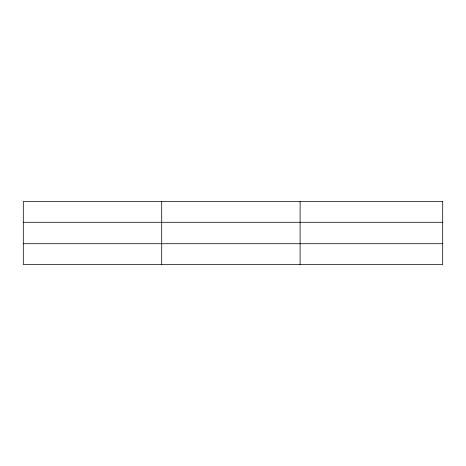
<?xml version="1.0" encoding="UTF-8"?>
<svg xmlns="http://www.w3.org/2000/svg" width="466" height="466" viewBox="0 0 466 466"><rect width="100%" height="100%" fill="white"/><g stroke="black" fill="none" stroke-linecap="round" stroke-linejoin="round"><path stroke-width="0.7" d="M161.702 264.519L161.702 201.481M300.104 264.519L300.104 201.481M23.3 222.282L442.7 222.282M23.3 243.718L442.7 243.718M442.7 201.481L442.7 264.519L23.3 264.519L23.3 201.481L442.7 201.481"/></g></svg>
